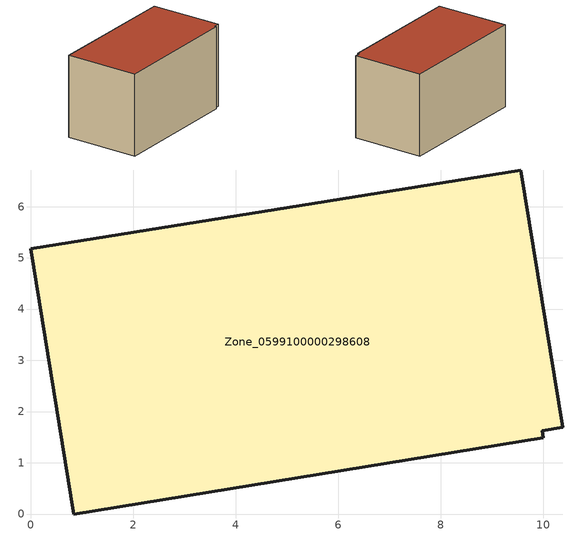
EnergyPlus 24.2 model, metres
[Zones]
Zone_0599100000298608
 floor ground (C_G): 10.38,1.69 9.98,1.62 10,1.49 0.84,0 0,5.18 9.56,6.71 z0
 wall outside (C_F): 10.38,1.69 9.56,6.71 0,5.18 0.84,0 10,1.49 9.98,1.62 10.38,1.69 z0:5.84
 roof outside (C_R): 9.98,1.62 10.38,1.69 9.56,6.71 0,5.18 0.84,0 10,1.49 z5.84
[BUILDING]
Pand.0599100000298608: North Axis=0; Terrain=City; Loads Convergence Tolerance Value=0.04; Temperature Convergence Tolerance Value=0.4; Solar Distribution=FullExterior; Maximum Number of Warmup Days=25; Minimum Number of Warmup Days=1
[Site:Location]
Rotterdam.The.Hague.AP_ZH_NLD Design_Conditions: Latitude=51.96; Longitude=4.45; Time Zone=1; Elevation=-4.5
[SITE:GROUNDTEMPERATURE:BUILDINGSURFACE]
18, 18, 18, 18, 18, 18, 18, 18, 18, 18, 18, 18
[MATERIAL] Thermal Absorptance=0.9; Solar Absorptance=0.7; Visible Absorptance=0.7
Name | Roughness | Thickness | Conductivity | Density | Specific Heat
G.TI.1992-2005 | MediumSmooth | 0.15 | 0.06 | 540 | 1210
F.TI.1992-2005 | Rough | 0.3 | 0.12 | 1920 | 840
R.TI.1992-2005 | MediumRough | 0.2 | 0.08 | 1500 | 1000
[CONSTRUCTION]
C_G: G.TI.1992-2005
C_F: F.TI.1992-2005
C_R: R.TI.1992-2005
[ZONE]
Zone_0599100000298608: Type=1; Multiplier=1; Ceiling Height=Autocalculate; Volume=Autocalculate; Floor Area=autocalculate; Part of Total Floor Area=Yes
[ZONEINFILTRATION:DESIGNFLOWRATE]
Infil_Zone_0599100000298608: Zone or ZoneList or Space or SpaceList=Zone_0599100000298608; Schedule=AlwaysOn; Design Flow Rate Calculation Method=Flow/Area; Flow Rate per Floor Area=0.0015; Constant Term Coefficient=1; Temperature Term Coefficient=0; Velocity Term Coefficient=0; Velocity Squared Term Coefficient=0
[HVACTEMPLATE:ZONE:IDEALLOADSAIRSYSTEM]
Zone_0599100000298608: Maximum Heating Supply Air Temperature=50; Minimum Cooling Supply Air Temperature=13; Maximum Heating Supply Air Humidity Ratio=0.0156; Minimum Cooling Supply Air Humidity Ratio=0.0077; Heating Limit=NoLimit; Cooling Limit=NoLimit; Dehumidification Control Type=ConstantSensibleHeatRatio; Cooling Sensible Heat Ratio=0.7; Dehumidification Setpoint=60; Humidification Control Type=None; Humidification Setpoint=30; Outdoor Air Method=None; Outdoor Air Flow Rate per Person=0.00944; Outdoor Air Flow Rate per Zone Floor Area=0; Outdoor Air Flow Rate per Zone=0; Demand Controlled Ventilation Type=None; Outdoor Air Economizer Type=NoEconomizer; Heat Recovery Type=None; Sensible Heat Recovery Effectiveness=0.7; Latent Heat Recovery Effectiveness=0.65
[ZONECONTROL:THERMOSTAT]
ThermostatControl_Zone_0599100000298608: Zone or ZoneList=Zone_0599100000298608; Control Type Schedule=DualSetpointControlType; Control 1=Thermostat_Zone_0599100000298608; Temperature Difference Between Cutout And Setpoint=0
[THERMOSTATSETPOINT:DUALSETPOINT]
Thermostat_Zone_0599100000298608: Heating Setpoint Temperature Schedule=HeatingSetpoint_Zone_0599100000298608; Cooling Setpoint Temperature Schedule=CoolingSetpoint_Zone_0599100000298608
[SCHEDULE:COMPACT]
HeatingSetpoint_Zone_0599100000298608: Through: 12/31, For: AllDays, Until: 24:00, 21
CoolingSetpoint_Zone_0599100000298608: Through: 12/31, For: AllDays, Until: 24:00, 24
DualSetpointControlType: Through: 12/31, For: AllDays, Until: 24:00, 4
AlwaysOn: Through: 12/31, For: AllDays, Until: 24:00, 1
